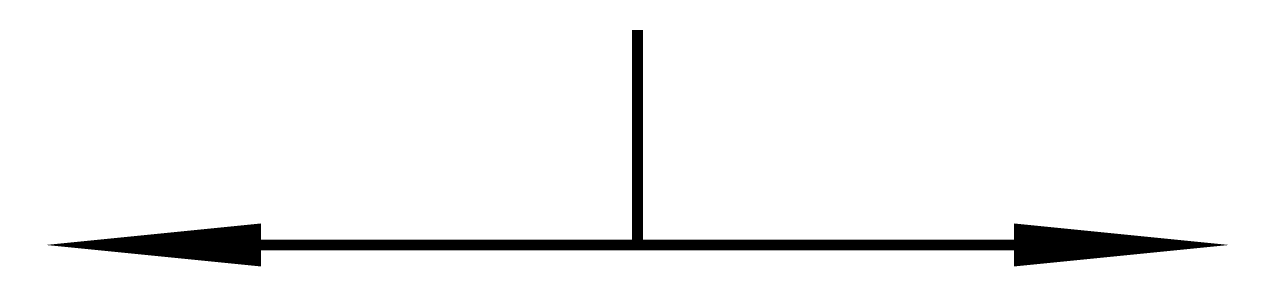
# Model space of a CAD drawing. Header units: inches. Extents: x -11.4 to 11.4, y -0.4 to 4.1.
import ezdxf

# ---------------------------------------------------------------- set-up
doc = ezdxf.new("R2010")
doc.units = ezdxf.units.IN
doc.header["$MEASUREMENT"] = 0

msp = doc.modelspace()

# ---------------------------------------------------------------- linework, layer by layer
for points in [[(0, 0, 0.2, 0.2, 0), (0, 4, 0.2, 0.2, 0)], [(-11, 0, 0, 0.8, 0), (-7, 0, 0.8, 0.8, 0)], [(11, 0, 0, 0.8, 0), (7, 0, 0.8, 0.8, 0)], [(8, 0, 0.2, 0.2, 0), (-8, 0, 0.2, 0.2, 0)]]:
    msp.add_lwpolyline(points, format="xyseb")

doc.saveas('drawing.dxf')
